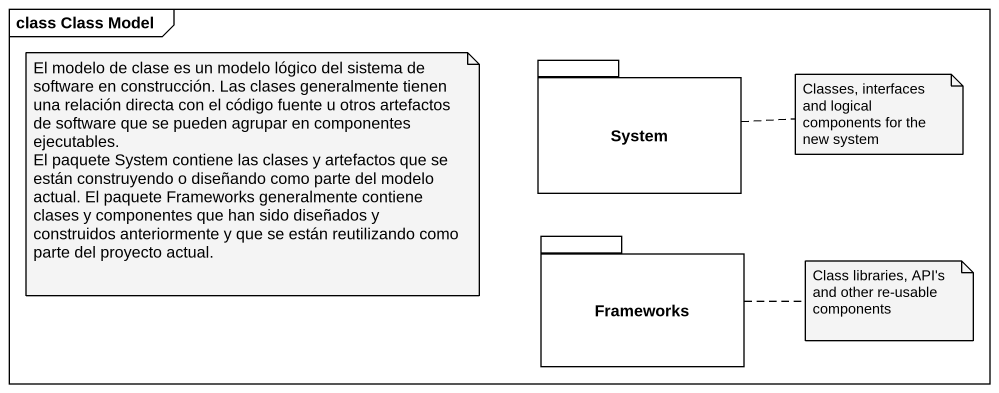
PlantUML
@startuml
mainframe class Class Model
package System {
}
package Frameworks {
}
note as N1
  El modelo de clase es un modelo lógico del sistema de software en construcción. Las clases generalmente tienen una relación directa con el código fuente u otros artefactos de software que se pueden agrupar en componentes ejecutables.
  El paquete System contiene las clases y artefactos que se están construyendo o diseñando como parte del modelo actual. El paquete Frameworks generalmente contiene clases y componentes que han sido diseñados y construidos anteriormente y que se están reutilizando como parte del proyecto actual.
end note
note right of System : Classes, interfaces and logical components for the new system
note right of Frameworks : Class libraries, API's and other re-usable components
@enduml
